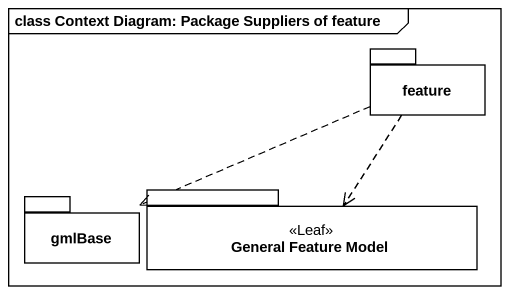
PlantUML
@startuml
mainframe class Context Diagram: Package Suppliers of feature
package feature {
}
package "General Feature Model" as General_Feature_Model <<Leaf>> {
}
package gmlBase {
}
feature ..> General_Feature_Model
feature .left.> gmlBase
@enduml
